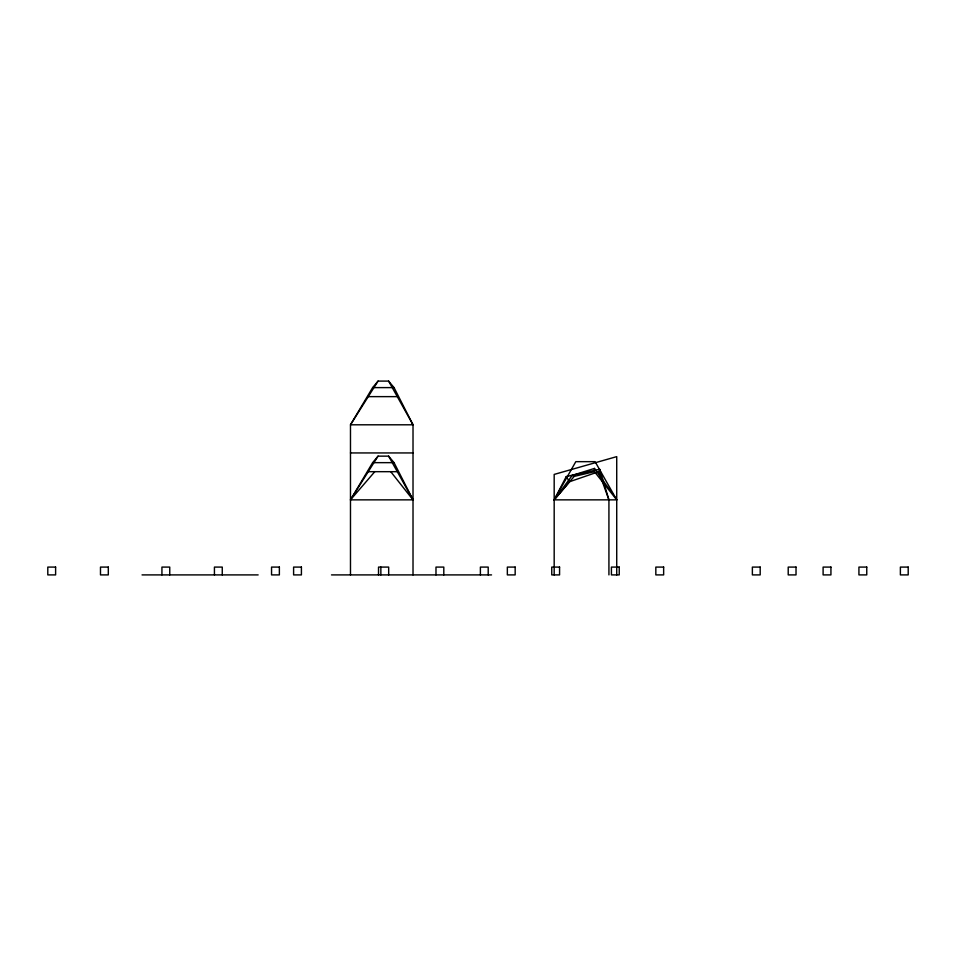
<?xml version="1.0" encoding="UTF-8"?>
<svg xmlns="http://www.w3.org/2000/svg" width="956" height="956" viewBox="0 0 956 956"><rect width="100%" height="100%" fill="white"/><g stroke="black" fill="none" stroke-linecap="round" stroke-linejoin="round"><path stroke-width="1.43" d="M598.779 471.678L599.687 469.265L566.275 476.518L554.181 499.857L616.728 499.857L595.098 461.664L575.811 461.664L554.181 499.857L574.209 476.375L594.465 471.678L616.728 499.857L594.465 468.428L572.214 475.383L554.181 499.857L569.477 481.752L598.779 471.678L608.924 499.857L608.924 574.903M413.016 574.903L413.016 424.799L394.051 387.61L388.614 381.097L378.05 381.097L372.625 387.61L350.482 424.799L350.482 574.903M372.625 462.656L350.482 499.857L413.016 499.857L394.051 462.656L388.614 456.143L378.05 456.143L372.625 462.656L394.051 462.656M378.05 381.097L350.482 424.799L413.016 424.799L388.614 381.097M378.05 456.143L350.482 499.857L374.788 471.678M372.625 387.61L394.051 387.61M368.251 396.632L397.29 396.632M350.482 452.941L413.016 452.941M368.251 471.678L397.29 471.678M142.038 574.903L258.144 574.903M331.493 574.903L491.539 574.903M572.214 475.383L574.209 476.375M390.753 471.678L413.016 499.857L388.614 456.143M566.275 476.518L569.477 481.752M599.687 469.265L608.924 499.857M616.728 574.903L616.728 456.633L554.181 474.415L554.181 574.903M594.465 468.428L594.465 471.678M488.205 574.903L488.205 567.087L480.39 567.087L480.39 574.903M443.799 574.903L443.799 567.087L435.984 567.087L435.984 574.903M388.674 574.903L388.674 567.087L378.528 567.087L378.528 574.903M380.858 567.087L380.858 574.903M222.258 574.903L222.258 567.087L214.431 567.087L214.431 574.903M169.75 574.903L169.75 567.087L161.934 567.087L161.934 574.903M55.615 567.087L47.8 567.087L47.8 574.903L55.615 574.903L55.615 567.087M108.303 567.087L100.488 567.087L100.488 574.903L108.303 574.903L108.303 567.087M279.367 567.087L271.552 567.087L271.552 574.903L279.367 574.903L279.367 567.087M301.415 567.087L293.6 567.087L293.6 574.903L301.415 574.903L301.415 567.087M515.165 567.087L507.349 567.087L507.349 574.903L515.165 574.903L515.165 567.087M559.571 567.087L551.755 567.087L551.755 574.903L559.571 574.903L559.571 567.087M619.237 567.087L611.422 567.087L611.422 574.903L619.237 574.903L619.237 567.087M663.643 567.087L655.828 567.087L655.828 574.903L663.643 574.903L663.643 567.087M760.187 567.087L752.372 567.087L752.372 574.903L760.187 574.903L760.187 567.087M796.025 567.087L788.21 567.087L788.21 574.903L796.025 574.903L796.025 567.087M830.931 567.087L823.104 567.087L823.104 574.903L830.931 574.903L830.931 567.087M866.757 567.087L858.93 567.087L858.93 574.903L866.757 574.903L866.757 567.087M908.2 567.087L900.385 567.087L900.385 574.903L908.2 574.903L908.2 567.087"/></g></svg>
